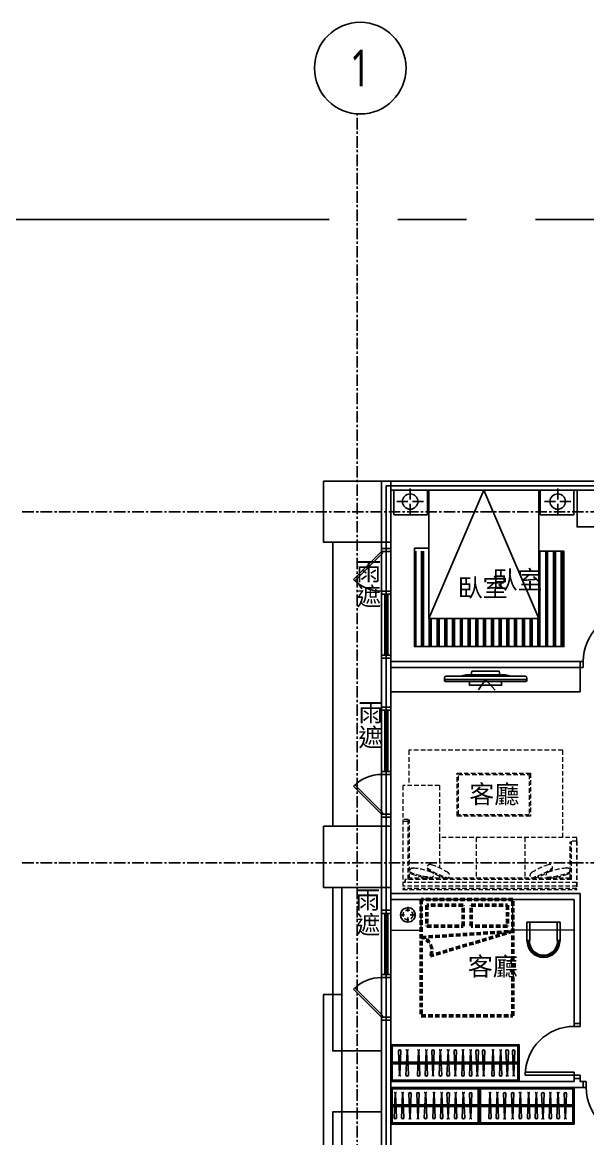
# Model space of a CAD drawing. Header units: millimetres. Extents: x -3377 to 119122, y -22007 to 15479.
# Drawn here: x 75914 to 76839, y 13498 to 15325 of the extents above; entities that cross this region are included whole.
import ezdxf
from ezdxf.enums import TextEntityAlignment as Align

# ---------------------------------------------------------------- set-up
doc = ezdxf.new("R2010")
doc.units = ezdxf.units.MM
doc.header["$LTSCALE"] = 150
doc.header["$MEASUREMENT"] = 0
for name, pattern in [('11', [0.15, 0.1, -0.05]), ('CENTER', [2, 1.25, -0.25, 0.25, -0.25]), ('HIDDEN2', [0.1875, 0.125, -0.0625])]:
    doc.linetypes.add(name, pattern=pattern)
doc.layers.get('0').update_dxf_attribs({"plot": 0})
for name, color, linetype, plot in [('AREA', 3, 'Continuous', False), ('FUNITURE', 9, 'Continuous', False), ('S-ARCH', 252, 'Continuous', False)]:
    doc.layers.add(name, color=color, linetype=linetype, plot=plot)
for name, color, linetype in [('area2', 6, 'Continuous'), ('COL', 1, 'Continuous'), ('Col-Line', 8, 'CENTER'), ('Duct', 1, 'Continuous'), ('GRID', 5, 'CENTER'), ('OPEN', 4, 'Continuous'), ('TEXT', 2, 'Continuous'), ('WALL', 2, 'Continuous'), ('WALL2', 3, 'Continuous')]:
    doc.layers.add(name, color=color, linetype=linetype)
doc.styles.add('C1', font='', dxfattribs={"bigfont": 'japanese.shx'})
doc.styles.add('HH', font='')
doc.styles.add('HHV', font='')
doc.styles.get('C1').set_extended_font_data('微軟正黑體')
doc.styles.get('HH').set_extended_font_data('Microsoft JhengHei')
doc.styles.get('HHV').set_extended_font_data('@微軟正黑體')

# ---------------------------------------------------------------- blocks, each defined once
blk = doc.blocks.new('A$C1FBE2881')
at = {"color": 252}
for p, q in [((-299.5, 205, 0), (-299.5, -260, 0)), ((-299.5, -535, 0), (-299.5, -360, 0)), ((-284.5, -360, 0), (-284.5, -535, 0)), ((-284.5, -360, 0), (-284.5, -995, 0))]:
    blk.add_line(p, q, dxfattribs=at)
at = {"color": 252, "linetype": 'HIDDEN2'}
for p, q in [((-219.5, -627.5, 0), (-299.5, -627.5, 0)), ((-219.5, -727.5, 0), (-299.5, -727.5, 0))]:
    blk.add_line(p, q, dxfattribs=at)
at = {"color": 252, "elevation": 0}
blk.add_lwpolyline([(-284.5, -535), (-314.5, -535), (-314.5, -820), (-299.5, -820)], dxfattribs=at)
at = {"layer": 'AREA', "color": 252}
for points in [[(120.5, 305), (-219.5, 305), (-219.5, 205), (-299.5, 205), (-299.5, -260), (-219.5, -260), (-219.5, -360), (-299.5, -360), (-299.5, -577.5), (-299.5, -627.5), (-219.5, -627.5), (-219.5, -727.5), (-299.5, -727.5), (-299.5, -995)], [(120.5, 305), (-219.5, 305), (-219.5, 205), (-219.5, 205), (-219.5, -260), (-219.5, -260), (-219.5, -360), (-219.5, -360), (-219.5, -577.5), (-219.5, -627.5), (-219.5, -627.5), (-219.5, -727.5), (-219.5, -727.5), (-219.5, -995)]]:
    blk.add_lwpolyline(points, dxfattribs=at)
at = {"layer": 'AREA', "color": 252, "elevation": 0}
blk.add_lwpolyline([(438, -1047.5), (438, -557.5), (663, -557.5), (663, -267.5), (663, -267.5), (663, -27.5), (663, -27.5), (663, 212.5), (328, 212.5), (328, 297.5), (-212, 297.5), (-212, -1047.5)], close=True, dxfattribs=at)
blk.add_lwpolyline([(-212, -1047.5), (-212, 297.5), (328, 297.5), (328, 212.5), (663, 212.5), (663, -27.5), (663, -27.5), (663, -267.5), (663, -267.5), (663, -460), (663, -460), (793, -460), (793, -267.5), (1058, -267.5), (1058, -97.5), (1208, -97.5), (1208, 212.5), (1485.5, 212.5), (1485.5, 297.5), (2468, 297.5)], dxfattribs=at)
at = {"layer": 'area2', "color": 252, "elevation": 0}
blk.add_lwpolyline([(438, -1047.5), (438, -1047.5), (438, -557.5), (438, -557.5), (438, -557.5), (663, -557.5), (663, -557.5), (663, -557.5), (663, 212.5), (663, 212.5), (663, 212.5), (663, 212.5), (663, 212.5), (663, 212.5), (328, 212.5), (328, 297.5), (328, 297.5), (-212, 297.5), (-212, -1047.5), (438, -1047.5), (438, -1047.5)], close=True, dxfattribs=at)
at = {"layer": 'COL', "color": 252, "elevation": 0}
for points in [[(-314.5, 305), (-204.5, 305), (-204.5, 205), (-314.5, 205)], [(-314.5, -260), (-204.5, -260), (-204.5, -360), (-314.5, -360)]]:
    blk.add_lwpolyline(points, close=True, dxfattribs=at)
at = {"layer": 'Col-Line', "color": 252, "linetype": 'ByBlock'}
blk.add_circle((-254.5, 981, 0), 75, dxfattribs=at)
at = {"layer": 'Duct', "color": 252, "linetype": 'CENTER', "ltscale": 3, "elevation": 0}
blk.add_lwpolyline([(-2667.8, -2111.5), (-2667.8, -854.3), (-2667.8, 733.2), (3140.4, 733.1), (3139.9, -854.4), (3139.5, -2111.5), (157.7, -2111.5)], close=True, dxfattribs=at)
blk.add_lwpolyline([(-2667.8, -2111.5), (-2667.8, -854.3), (-2667.8, 733.2), (3140.4, 733.1), (3139.9, -854.4), (3139.5, -2111.5), (157.7, -2111.5)], close=True, dxfattribs=at)
blk.add_lwpolyline([(-2667.8, -2111.5), (-2667.8, -854.3), (-2667.8, 733.2), (3140.4, 733.1), (3139.9, -854.4), (3139.5, -2111.5), (157.7, -2111.5)], close=True, dxfattribs=at)
at = {"layer": 'FUNITURE', "color": 252}
for p, q in [((-172.8, 275.2), (-172.8, 293.2)), ((68.8, 293.2), (68.8, 275.2)), ((-176.4, 271.6), (-194.4, 271.6)), ((-172.8, 268), (-172.8, 250)), ((-169.2, 271.6), (-151.2, 271.6)), ((65.2, 271.6), (47.2, 271.6)), ((68.8, 268), (68.8, 250)), ((72.4, 271.6), (90.4, 271.6)), ((-165.7, 195.3), (-165.7, 39.3)), ((-165.2, 190.3), (-165.2, 34.3)), ((-163.6, 190.3), (-163.6, 34.3)), ((-154.1, 190.3), (-154.1, 34.3)), ((-152.5, 190.3), (-152.5, 34.3)), ((-150.9, 190.3), (-150.9, 34.3)), ((38, 190.3), (38, 34.3)), ((39.6, 190.3), (39.6, 34.3)), ((49.1, 190.3), (49.1, 34.3)), ((50.7, 190.3), (50.7, 34.3)), ((52.3, 190.3), (52.3, 34.3)), ((61.8, 190.3), (61.8, 34.3)), ((63.4, 190.3), (63.4, 34.3)), ((65, 190.3), (65, 34.3)), ((74.5, 190.3), (74.5, 34.3)), ((76.1, 190.3), (76.1, 34.3)), ((77.7, 190.3), (77.7, 34.3)), ((-141.4, 80), (-141.4, 34.3)), ((-139.8, 80), (-139.8, 34.3)), ((-138.2, 80), (-138.2, 34.3)), ((-128.7, 80), (-128.7, 34.3)), ((-127.1, 80), (-127.1, 34.3)), ((-125.5, 80), (-125.5, 34.3)), ((-116, 80), (-116, 34.3)), ((-114.4, 80), (-114.4, 34.3)), ((-112.8, 80), (-112.8, 34.3)), ((-103.3, 80), (-103.3, 34.3)), ((-101.7, 80), (-101.7, 34.3)), ((-100.1, 80), (-100.1, 34.3)), ((-90.6, 80), (-90.6, 34.3)), ((-89, 80), (-89, 34.3)), ((-87.4, 80), (-87.4, 34.3)), ((-77.9, 80), (-77.9, 34.3)), ((-76.3, 80), (-76.3, 34.3)), ((-74.7, 80), (-74.7, 34.3)), ((-65.2, 80), (-65.2, 34.3)), ((-63.6, 80), (-63.6, 34.3)), ((-62, 80), (-62, 34.3)), ((-52.5, 80), (-52.5, 34.3)), ((-50.9, 80), (-50.9, 34.3)), ((-49.3, 80), (-49.3, 34.3)), ((-39.8, 80), (-39.8, 34.3)), ((-38.2, 80), (-38.2, 34.3)), ((-36.6, 80), (-36.6, 34.3)), ((-27.1, 80), (-27.1, 34.3)), ((-25.5, 80), (-25.5, 34.3)), ((-23.9, 80), (-23.9, 34.3)), ((-14.4, 80), (-14.4, 34.3)), ((-12.8, 80), (-12.8, 34.3)), ((-11.2, 80), (-11.2, 34.3)), ((-1.7, 80), (-1.7, 34.3)), ((-0.1, 80), (-0.1, 34.3)), ((1.5, 80), (1.5, 34.3)), ((11, 80), (11, 34.3)), ((12.6, 80), (12.6, 34.3)), ((14.2, 80), (14.2, 34.3)), ((23.7, 80), (23.7, 34.3)), ((25.3, 80), (25.3, 34.3)), ((26.9, 80), (26.9, 34.3)), ((36.4, 80), (36.4, 34.3)), ((-204.5, -40), (105.5, -40)), ((18, -416.8, 0), (18, -430, 0)), ((73, -416.8, 0), (18, -416.8, 0)), ((23, -430, 0), (23, -416.8, 0)), ((68, -430, 0), (68, -416.8, 0)), ((73, -416.8, 0), (73, -430, 0)), ((18, -430, 0), (18, -447.1, 0)), ((23, -447.1, 0), (23, -430, 0)), ((68, -447.1, 0), (68, -430, 0)), ((73, -430, 0), (73, -447.1, 0)), ((18, -447.1, 0), (23, -447.1, 0)), ((73, -447.1, 0), (68, -447.1, 0)), ((-191.9, -627.2), (-190.1, -666.6)), ((-187.9, -627.2), (-189.6, -666.6)), ((-179.6, -667.3), (-177.8, -627.9)), ((-175.6, -667.3), (-177.3, -627.9)), ((-160.9, -667.3), (-159.1, -627.9)), ((-156.9, -667.3), (-158.6, -627.9)), ((-148.2, -667.3), (-146.4, -627.9)), ((-144.2, -667.3), (-145.9, -627.9)), ((-137.5, -627.2), (-135.8, -666.6)), ((-133.5, -627.2), (-135.3, -666.6)), ((-125.2, -667.3), (-123.5, -627.9)), ((-121.2, -667.3), (-123, -627.9)), ((-112.5, -667.3), (-110.8, -627.9)), ((-108.5, -667.3), (-110.3, -627.9)), ((-100.7, -627.2), (-98.9, -666.6)), ((-96.7, -627.2), (-98.4, -666.6)), ((-88.4, -667.3), (-86.6, -627.9)), ((-84.4, -667.3), (-86.1, -627.9)), ((-75.7, -667.3), (-73.9, -627.9)), ((-71.7, -667.3), (-73.4, -627.9)), ((-65, -627.2), (-63.3, -666.6)), ((-61, -627.2), (-62.8, -666.6)), ((-54.6, -627.2), (-52.8, -666.6)), ((-50.6, -627.2), (-52.3, -666.6)), ((-39.3, -667.3), (-37.6, -627.9)), ((-35.3, -667.3), (-37.1, -627.9)), ((-26.6, -667.3), (-24.9, -627.9)), ((-22.6, -667.3), (-24.4, -627.9)), ((-16, -627.2), (-14.2, -666.6)), ((-12, -627.2), (-13.7, -666.6)), ((-5.5, -627.2), (-3.8, -666.6)), ((-1.5, -627.2), (-3.3, -666.6)), ((-202.5, -645.8, 0), (3.5, -645.8, 0)), ((-202.5, -648.8, 0), (3.5, -648.8, 0)), ((-199.2, -737.3), (-197.5, -697.9)), ((-195.2, -737.3), (-197, -697.9)), ((-186.9, -737.3), (-185.2, -697.9)), ((-182.9, -737.3), (-184.7, -697.9)), ((-174.9, -697.2), (-173.2, -736.6)), ((-170.9, -697.2), (-172.7, -736.6)), ((-161.9, -697.2), (-160.1, -736.6)), ((-157.9, -697.2), (-159.6, -736.6)), ((-149.6, -737.3), (-147.8, -697.9)), ((-145.6, -737.3), (-147.3, -697.9)), ((-135.9, -737.3), (-134.1, -697.9)), ((-131.9, -737.3), (-133.6, -697.9)), ((-123.2, -737.3), (-121.4, -697.9)), ((-119.2, -737.3), (-120.9, -697.9)), ((-112.5, -697.2), (-110.8, -736.6)), ((-108.5, -697.2), (-110.3, -736.6)), ((-100.2, -737.3), (-98.5, -697.9)), ((-96.2, -737.3), (-98, -697.9)), ((-87.5, -737.3), (-85.8, -697.9)), ((-83.5, -737.3), (-85.3, -697.9)), ((-75.7, -697.2), (-73.9, -736.6)), ((-71.7, -697.2), (-73.4, -736.6)), ((-44.2, -737.3), (-42.5, -697.9)), ((-40.2, -737.3), (-42, -697.9)), ((-31.9, -737.3), (-30.2, -697.9)), ((-27.9, -737.3), (-29.7, -697.9)), ((-19.9, -697.2), (-18.2, -736.6)), ((-15.9, -697.2), (-17.7, -736.6)), ((-6.9, -697.2), (-5.1, -736.6)), ((-2.9, -697.2), (-4.6, -736.6)), ((5.4, -737.3), (7.2, -697.9)), ((9.4, -737.3), (7.7, -697.9)), ((19.1, -737.3), (20.9, -697.9)), ((23.1, -737.3), (21.4, -697.9)), ((31.8, -737.3), (33.6, -697.9)), ((35.8, -737.3), (34.1, -697.9)), ((42.5, -697.2), (44.2, -736.6)), ((46.5, -697.2), (44.7, -736.6)), ((54.8, -737.3), (56.5, -697.9)), ((58.8, -737.3), (57, -697.9)), ((67.5, -737.3), (69.2, -697.9)), ((71.5, -737.3), (69.7, -697.9)), ((79.3, -697.2), (81.1, -736.6)), ((83.3, -697.2), (81.6, -736.6)), ((-202.5, -715.8), (-61.5, -715.8)), ((-202.5, -718.8), (-61.5, -718.8)), ((-57.5, -715.8), (93.5, -715.8)), ((-57.5, -718.8), (93.5, -718.8))]:
    blk.add_line(p, q, dxfattribs=at)
at = {"layer": 'FUNITURE', "color": 252, "linetype": 'ByBlock'}
for p, q in [((-116.7, -20.9), (-116.7, -17.3)), ((15.3, -14.3), (-113.7, -14.3)), ((-91.7, -14.3), (-81.7, -11.9)), ((-16.7, -11.9), (-81.7, -11.9)), ((-72.8, -11.9), (-71.7, -6.2)), ((-26.1, -11.9), (-27.3, -6.2)), ((-6.7, -14.3), (-16.7, -11.9)), ((18.3, -20.9), (18.3, -17.3)), ((18.3, -19.9), (-116.7, -19.9)), ((16.3, -22.9), (-114.7, -22.9)), ((-76.3, -28.9), (-75.1, -22.9)), ((-22.7, -28.9), (-76.3, -28.9)), ((-61.1, -36.4), (-49.2, -19.9)), ((-49.2, -19.9), (-33.5, -37.3)), ((-22.7, -28.9), (-23.9, -22.9))]:
    blk.add_line(p, q, dxfattribs=at)
at = {"layer": 'FUNITURE', "color": 252, "linetype": '11', "lineweight": 5, "ltscale": 0.5}
for p, q in [((77.1, -135.6), (-174.9, -135.6)), ((-174.9, -135.6), (-174.9, -193.2)), ((77.1, -278.2), (77.1, -135.6)), ((-95.8, -243.2), (-95.8, -173.2)), ((-95.8, -173.2), (24.2, -173.2)), ((-93.8, -241.2), (-93.8, -175.2)), ((-93.8, -175.2), (22.2, -175.2)), ((22.2, -175.2), (22.2, -241.2)), ((24.2, -173.2), (24.2, -243.2)), ((-124.9, -193.2), (-184.9, -193.2)), ((-184.9, -193.2), (-184.9, -363.2)), ((-124.9, -193.2), (-124.9, -278.2)), ((-175.9, -249.1), (-184.9, -249.1)), ((-175.9, -252.1), (-184.9, -252.1)), ((-175.9, -347.1), (-175.9, -249.1)), ((-173.9, -250), (-175.9, -250)), ((-173.9, -255), (-175.9, -255)), ((-173.9, -345.1), (-173.9, -250)), ((24.2, -243.2), (-95.8, -243.2)), ((22.2, -241.2), (-93.8, -241.2)), ((100.1, -278.2), (-124.9, -278.2)), ((-124.9, -278.2), (-124.9, -328.1)), ((-64.9, -278.2), (-64.9, -345.1)), ((15.1, -278.2), (15.1, -345.1)), ((89.1, -345.1), (89.1, -285.3)), ((89.1, -285.3), (91.1, -285.3)), ((91.1, -347.1), (91.1, -284.1)), ((100.1, -284.1), (91.1, -284.1)), ((100.1, -284.1), (100.1, -278.2)), ((91.1, -347.1), (-180.9, -347.1)), ((89.1, -345.1), (-173.9, -345.1)), ((-124.9, -341.2), (-124.9, -345.1)), ((100.1, -352.1), (-184.9, -352.1)), ((100.1, -358.2), (-184.9, -358.2)), ((100.1, -361.6), (-184.9, -361.6)), ((-184.9, -363.2), (100.1, -363.2))]:
    blk.add_line(p, q, dxfattribs=at)
at = {"layer": 'FUNITURE', "color": 252, "linetype": '11', "ltscale": 0.5}
for p, q in [((100.1, -284.1), (100.1, -363.2)), ((-180.9, -352.1), (-180.9, -347.1)), ((-176.5, -391.9), (-176.5, -401)), ((-189.5, -405), (-180.5, -405)), ((-189.5, -405), (-180.5, -405)), ((-176.5, -409), (-176.5, -418.1)), ((-176.5, -409), (-176.5, -418.1)), ((-172.5, -405), (-163.4, -405)), ((-172.5, -405), (-163.4, -405))]:
    blk.add_line(p, q, dxfattribs=at)
at = {"layer": 'FUNITURE', "color": 252, "linetype": '11', "lineweight": 50, "ltscale": 0.5}
for p, q in [((-154.1, -441.8), (-4.5, -431.8)), ((-4.5, -431.8), (-139.5, -471.8))]:
    blk.add_line(p, q, dxfattribs=at)
at = {"layer": 'FUNITURE', "color": 252}
for points in [[(-144.3, 250), (-199.3, 250), (-199.3, 290), (-144.3, 290)], [(40.3, 250), (95.3, 250), (95.3, 290), (40.3, 290)], [(100.5, 290), (200.5, 290), (200.5, 230), (100.5, 230)], [(5.5, -677.5), (5.5, -617.5), (-204.5, -617.5), (-204.5, -677.5)], [(-59.5, -747.5), (-59.5, -687.5), (-204.5, -687.5), (-204.5, -747.5)], [(95.5, -747.5), (95.5, -687.5), (-59.5, -687.5), (-59.5, -747.5)]]:
    blk.add_lwpolyline(points, close=True, dxfattribs=at)
for points in [[(38, 290), (-142, 290), (-142, 80), (38, 80), (38, 290)], [(38, 80), (-52, 290), (-142, 80)], [(-142, 195.3), (-165.7, 195.3), (-165.7, 195.3)], [(-165.7, 195.3), (-165.7, 34.3), (78.8, 34.3), (78.8, 190.3), (38, 190.3)], [(105.5, 0), (105.5, -40)], [(3.5, -675.5), (3.5, -619.5), (-202.5, -619.5), (-202.5, -675.5), (3.5, -675.5)], [(-61.5, -745.5), (-61.5, -689.5), (-202.5, -689.5), (-202.5, -745.5), (-61.5, -745.5)], [(93.5, -745.5), (93.5, -689.5), (-57.5, -689.5), (-57.5, -745.5), (93.5, -745.5)]]:
    blk.add_lwpolyline(points, dxfattribs=at)
at = {"layer": 'FUNITURE', "color": 252, "linetype": 'ByBlock'}
blk.add_lwpolyline([(-71.7, -6.2), (-27.3, -6.2)], dxfattribs=at)
at = {"layer": 'FUNITURE', "color": 252, "lineweight": 5, "ltscale": 0.5}
blk.add_lwpolyline([(-154.5, -380), (-204.5, -380), (-204.5, -430), (-154.5, -430), (-154.5, -380), (-154.5, -380)], dxfattribs=at)
at = {"layer": 'FUNITURE', "color": 252, "linetype": '11', "lineweight": 50, "ltscale": 0.5}
blk.add_lwpolyline([(-4.5, -380), (-154.5, -380), (-154.5, -570), (-4.5, -570), (-4.5, -380)], dxfattribs=at)
at = {"layer": 'FUNITURE', "color": 252, "lineweight": 5, "ltscale": 0.5, "elevation": 0}
blk.add_lwpolyline([(-4.5, -380), (95.5, -380), (95.5, -430), (-4.5, -430), (-4.5, -380), (-4.5, -380)], dxfattribs=at)
at = {"layer": 'FUNITURE', "color": 252, "linetype": '11', "ltscale": 0.5}
blk.add_lwpolyline([(-188.3, -405), (-188, -402.1), (-186.9, -399.3), (-185.1, -396.9), (-182.9, -395), (-180.2, -393.7), (-177.3, -393.2), (-174.3, -393.3), (-171.5, -394.2), (-169, -395.8), (-166.9, -397.9), (-165.5, -400.5), (-164.7, -403.3), (-164.6, -406.3), (-165.3, -409.2), (-166.7, -411.8), (-168.7, -414), (-171.2, -415.6), (-174, -416.6), (-176.9, -416.9), (-179.8, -416.4), (-182.5, -415.2), (-184.9, -413.4), (-186.7, -411), (-187.9, -408.3), (-188.3, -405.4), (-188.3, -405)], close=True, dxfattribs=at)
at = {"layer": 'FUNITURE', "color": 252, "linetype": '11', "lineweight": 50, "ltscale": 0.5}
for points in [[(-145.3, -389), (-145.3, -423.4), (-86.2, -423.4), (-86.2, -389)], [(-13.7, -389), (-13.7, -423.4), (-72.8, -423.4), (-72.8, -389)]]:
    blk.add_lwpolyline(points, close=True, dxfattribs=at)
at = {"layer": 'FUNITURE', "color": 252, "elevation": 0}
blk.add_lwpolyline([(18, -430), (18, -447.1), (19, -447.1), (19, -449.2, 0.960761), (72, -449.2), (72, -447.1), (73, -447.1), (73, -430)], format="xyb", dxfattribs=at)
at = {"layer": 'FUNITURE', "color": 252}
for centre in [(-172.8, 271.6), (68.8, 271.6)]:
    blk.add_circle(centre, 12.6, dxfattribs=at)
at = {"layer": 'FUNITURE', "color": 252, "linetype": '11', "ltscale": 0.5}
blk.add_circle((-176.5, -405), 8, dxfattribs=at)
at = {"layer": 'FUNITURE', "color": 252, "linetype": 'ByBlock'}
for centre, radius, start, end in [((-113.7, -17.3), 3, 90, 180), ((15.3, -17.3), 3, 0, 90), ((-114.7, -20.9), 2, 180, 270), ((16.3, -20.9), 2, 270, 0)]:
    blk.add_arc(centre, radius, start, end, dxfattribs=at)
at = {"layer": 'FUNITURE', "color": 252, "linetype": '11', "lineweight": 5, "ltscale": 0.5}
for centre, radius, start, end in [((-168.5, -333.2), 5, 77.2054, 257.2054), ((-177.6, -440.9), 113, 69.5772, 84.8335), ((-140.2, -327.4), 5, 64.6827, 244.6827), ((-80.1, -235.5), 113, 234.8436, 254.5218), ((-172.4, -430.6), 113, 57.0546, 72.3109), ((-4.6, -235.5), 113, 285.4782, 305.1564), ((87.7, -430.6), 113, 107.6891, 122.9454), ((55.5, -327.4), 5, 295.3173, 115.3173), ((92.9, -440.9), 113, 95.1665, 110.4228), ((83.8, -333.2), 5, 282.7946, 102.7946), ((-129.8, -230.4), 113, 247.3663, 267.0445), ((-130.2, -232.2), 113, 249.5772, 264.8335), ((-80.9, -237.1), 113, 237.0546, 252.3109), ((-139.3, -339.8), 5, 257.2054, 77.2054), ((-113.1, -340.3), 5, 244.6827, 64.6827), ((28.4, -340.3), 5, 115.3173, 295.3173), ((-3.8, -237.1), 113, 287.6891, 302.9454), ((54.6, -339.8), 5, 102.7946, 282.7946), ((45.1, -230.4), 113, 272.9555, 292.6337), ((45.5, -232.2), 113, 275.1665, 290.4228)]:
    blk.add_arc(centre, radius, start, end, dxfattribs=at)
at = {"layer": 'FUNITURE', "color": 252, "linetype": '11', "ltscale": 0.5}
blk.add_arc((-168.5, -333.2), 5, 77.2054, 257.2054, dxfattribs=at)
at = {"layer": 'FUNITURE', "color": 252, "linetype": '11', "lineweight": 50, "ltscale": 0.5}
blk.add_arc((-158.7, -462.6), 21.3, 334.5155, 77.463, dxfattribs=at)
at = {"layer": 'FUNITURE', "color": 252}
for centre, radius, start, end in [((45.5, -448.1, 0), 24.1, 177.7071, 2.2929), ((45.5, -448.1, 0), 22.9, 177.7071, 2.2929), ((-189.9, -627.8), 2, 0, 180), ((-179.7, -627.6), 1.86, 351.8618, 87.2247), ((-175.5, -627.6), 1.86, 92.7753, 188.1382), ((-161, -627.6), 1.86, 351.8618, 87.2247), ((-156.8, -627.6), 1.86, 92.7753, 188.1382), ((-148.3, -627.6), 1.86, 351.8618, 87.2247), ((-144.1, -627.6), 1.86, 92.7753, 188.1382), ((-135.5, -627.8), 2, 0, 180), ((-125.3, -627.6), 1.86, 351.8618, 87.2247), ((-121.1, -627.6), 1.86, 92.7753, 188.1382), ((-112.6, -627.6), 1.86, 351.8618, 87.2247), ((-108.4, -627.6), 1.86, 92.7753, 188.1382), ((-98.7, -627.8), 2, 0, 180), ((-88.5, -627.6), 1.86, 351.8618, 87.2247), ((-84.3, -627.6), 1.86, 92.7753, 188.1382), ((-75.8, -627.6), 1.86, 351.8618, 87.2247), ((-71.6, -627.6), 1.86, 92.7753, 188.1382), ((-63, -627.8), 2, 0, 180), ((-52.6, -627.8), 2, 0, 180), ((-39.4, -627.6), 1.86, 351.8618, 87.2247), ((-35.2, -627.6), 1.86, 92.7753, 188.1382), ((-26.7, -627.6), 1.86, 351.8618, 87.2247), ((-22.5, -627.6), 1.86, 92.7753, 188.1382), ((-14, -627.8), 2, 0, 180), ((-3.5, -627.8), 2, 0, 180), ((-192, -666.9), 1.86, 272.7753, 8.1382), ((-187.8, -666.9), 1.86, 171.8618, 267.2247), ((-177.6, -666.8), 2, 180, 0), ((-158.9, -666.8), 2, 180, 0), ((-146.2, -666.8), 2, 180, 0), ((-137.6, -666.9), 1.86, 272.7753, 8.1382), ((-133.4, -666.9), 1.86, 171.8618, 267.2247), ((-123.2, -666.8), 2, 180, 0), ((-110.5, -666.8), 2, 180, 0), ((-100.8, -666.9), 1.86, 272.7753, 8.1382), ((-96.6, -666.9), 1.86, 171.8618, 267.2247), ((-86.4, -666.8), 2, 180, 0), ((-73.7, -666.8), 2, 180, 0), ((-65.1, -666.9), 1.86, 272.7753, 8.1382), ((-60.9, -666.9), 1.86, 171.8618, 267.2247), ((-54.6, -666.9), 1.86, 272.7753, 8.1382), ((-50.5, -666.9), 1.86, 171.8618, 267.2247), ((-37.3, -666.8), 2, 180, 0), ((-24.6, -666.8), 2, 180, 0), ((-16.1, -666.9), 1.86, 272.7753, 8.1382), ((-11.9, -666.9), 1.86, 171.8618, 267.2247), ((-5.6, -666.9), 1.86, 272.7753, 8.1382), ((-1.4, -666.9), 1.86, 171.8618, 267.2247), ((-199.3, -697.6), 1.86, 351.8618, 87.2247), ((-195.2, -697.6), 1.86, 92.7753, 188.1382), ((-187, -697.6), 1.86, 351.8618, 87.2247), ((-182.8, -697.6), 1.86, 92.7753, 188.1382), ((-172.9, -697.8), 2, 0, 180), ((-159.9, -697.8), 2, 0, 180), ((-149.7, -697.6), 1.86, 351.8618, 87.2247), ((-145.5, -697.6), 1.86, 92.7753, 188.1382), ((-136, -697.6), 1.86, 351.8618, 87.2247), ((-131.8, -697.6), 1.86, 92.7753, 188.1382), ((-123.3, -697.6), 1.86, 351.8618, 87.2247), ((-119.1, -697.6), 1.86, 92.7753, 188.1382), ((-110.5, -697.8), 2, 0, 180), ((-100.3, -697.6), 1.86, 351.8618, 87.2247), ((-96.1, -697.6), 1.86, 92.7753, 188.1382), ((-87.6, -697.6), 1.86, 351.8618, 87.2247), ((-83.4, -697.6), 1.86, 92.7753, 188.1382), ((-73.7, -697.8), 2, 0, 180), ((-44.3, -697.6), 1.86, 351.8618, 87.2247), ((-40.2, -697.6), 1.86, 92.7753, 188.1382), ((-32, -697.6), 1.86, 351.8618, 87.2247), ((-27.8, -697.6), 1.86, 92.7753, 188.1382), ((-17.9, -697.8), 2, 0, 180), ((-4.9, -697.8), 2, 0, 180), ((5.3, -697.6), 1.86, 351.8618, 87.2247), ((9.5, -697.6), 1.86, 92.7753, 188.1382), ((19, -697.6), 1.86, 351.8618, 87.2247), ((23.2, -697.6), 1.86, 92.7753, 188.1382), ((31.7, -697.6), 1.86, 351.8618, 87.2247), ((35.9, -697.6), 1.86, 92.7753, 188.1382), ((44.5, -697.8), 2, 0, 180), ((54.7, -697.6), 1.86, 351.8618, 87.2247), ((58.9, -697.6), 1.86, 92.7753, 188.1382), ((67.4, -697.6), 1.86, 351.8618, 87.2247), ((71.6, -697.6), 1.86, 92.7753, 188.1382), ((81.3, -697.8), 2, 0, 180), ((-197.2, -736.8), 2, 180, 0), ((-184.9, -736.8), 2, 180, 0), ((-175, -736.9), 1.86, 272.7753, 8.1382), ((-170.8, -736.9), 1.86, 171.8618, 267.2247), ((-162, -736.9), 1.86, 272.7753, 8.1382), ((-157.8, -736.9), 1.86, 171.8618, 267.2247), ((-147.6, -736.8), 2, 180, 0), ((-133.9, -736.8), 2, 180, 0), ((-121.2, -736.8), 2, 180, 0), ((-112.6, -736.9), 1.86, 272.7753, 8.1382), ((-108.4, -736.9), 1.86, 171.8618, 267.2247), ((-98.2, -736.8), 2, 180, 0), ((-85.5, -736.8), 2, 180, 0), ((-75.8, -736.9), 1.86, 272.7753, 8.1382), ((-71.6, -736.9), 1.86, 171.8618, 267.2247), ((-42.2, -736.8), 2, 180, 0), ((-29.9, -736.8), 2, 180, 0), ((-20, -736.9), 1.86, 272.7753, 8.1382), ((-15.8, -736.9), 1.86, 171.8618, 267.2247), ((-7, -736.9), 1.86, 272.7753, 8.1382), ((-2.8, -736.9), 1.86, 171.8618, 267.2247), ((7.4, -736.8), 2, 180, 0), ((21.1, -736.8), 2, 180, 0), ((33.8, -736.8), 2, 180, 0), ((42.4, -736.9), 1.86, 272.7753, 8.1382), ((46.6, -736.9), 1.86, 171.8618, 267.2247), ((56.8, -736.8), 2, 180, 0), ((69.5, -736.8), 2, 180, 0), ((79.2, -736.9), 1.86, 272.7753, 8.1382), ((83.4, -736.9), 1.86, 171.8618, 267.2247)]:
    blk.add_arc(centre, radius, start, end, dxfattribs=at)
at = {"layer": 'GRID', "color": 252, "ltscale": 0.1}
for p, q in [((-259.5, -1729.2, 0), (-259.5, 906, 0)), ((-807.7, 255, 0), (2984, 255, 0)), ((-807.7, -320, 0), (2984, -320, 0))]:
    blk.add_line(p, q, dxfattribs=at)
at = {"layer": 'OPEN', "color": 252, "linetype": 'Continuous', "lineweight": -2}
for p, q in [((-219.5, 190, 0), (-265.5, 144, 0)), ((-263.3, 141.9, 0), (-217.4, 187.9, 0)), ((-219.5, 195, 0), (-219.5, 190, 0)), ((-219.5, 190, 0), (-204.5, 190, 0)), ((-219.5, 190, 0), (-219.5, 125, 0)), ((-217.4, 187.9, 0), (-219.5, 190, 0)), ((-204.5, 190, 0), (-204.5, 195, 0)), ((-204.5, 125, 0), (-204.5, 190, 0)), ((-265.5, 144, 0), (-263.3, 141.9, 0)), ((-219.5, 120, 0), (-219.5, 125, 0)), ((-219.5, 125, 0), (-204.5, 125, 0)), ((-204.5, 125, 0), (-204.5, 120, 0)), ((-219.5, -170, 0), (-219.5, -175, 0)), ((-219.5, -175, 0), (-204.5, -175, 0)), ((-219.5, -240, 0), (-219.5, -175, 0)), ((-204.5, -175, 0), (-204.5, -170, 0)), ((-204.5, -175, 0), (-204.5, -240, 0)), ((-265.5, -194, 0), (-263.3, -191.9, 0)), ((-219.5, -240, 0), (-265.5, -194, 0)), ((-263.3, -191.9, 0), (-217.4, -237.9, 0)), ((-217.4, -237.9, 0), (-219.5, -240, 0)), ((-219.5, -245, 0), (-219.5, -240, 0)), ((-219.5, -240, 0), (-204.5, -240, 0)), ((-204.5, -240, 0), (-204.5, -245, 0)), ((-219.5, -502.5, 0), (-219.5, -507.5, 0)), ((-219.5, -507.5, 0), (-204.5, -507.5, 0)), ((-219.5, -572.5, 0), (-219.5, -507.5, 0)), ((-204.5, -507.5, 0), (-204.5, -502.5, 0)), ((-204.5, -507.5, 0), (-204.5, -572.5, 0)), ((-265.5, -526.5, 0), (-263.3, -524.4, 0)), ((-219.5, -572.5, 0), (-265.5, -526.5, 0)), ((-263.3, -524.4, 0), (-217.4, -570.4, 0)), ((-217.4, -570.4, 0), (-219.5, -572.5, 0)), ((-219.5, -577.5, 0), (-219.5, -572.5, 0)), ((-219.5, -572.5, 0), (-204.5, -572.5, 0)), ((-204.5, -572.5, 0), (-204.5, -577.5, 0))]:
    blk.add_line(p, q, dxfattribs=at)
at = {"layer": 'OPEN', "color": 252, "linetype": 'Continuous'}
for p, q in [((-219.5, 125, 0), (-219.5, 120, 0)), ((-219.5, 120, 0), (-204.5, 120, 0)), ((-219.5, 20, 0), (-219.5, 120, 0)), ((-214.5, 20, 0), (-214.5, 120, 0)), ((-209.5, 20, 0), (-209.5, 120, 0)), ((-204.5, 120, 0), (-204.5, 125, 0)), ((-204.5, 120, 0), (-204.5, 20, 0)), ((-219.5, 15, 0), (-219.5, 20, 0)), ((-219.5, 20, 0), (-204.5, 20, 0)), ((-204.5, 20, 0), (-204.5, 15, 0)), ((105.5, 10), (110.5, 10)), ((110.5, 10), (110.5, 0)), ((110.5, 0), (105.5, 0)), ((-219.5, -65, 0), (-219.5, -70, 0)), ((-219.5, -70, 0), (-204.5, -70, 0)), ((-219.5, -70, 0), (-219.5, -170, 0)), ((-214.5, -70, 0), (-214.5, -170, 0)), ((-209.5, -70, 0), (-209.5, -170, 0)), ((-204.5, -70, 0), (-204.5, -65, 0)), ((-204.5, -170, 0), (-204.5, -70, 0)), ((-219.5, -175, 0), (-219.5, -170, 0)), ((-219.5, -170, 0), (-204.5, -170, 0)), ((-204.5, -170, 0), (-204.5, -175, 0)), ((-219.5, -397.5, 0), (-219.5, -402.5, 0)), ((-204.5, -402.5, 0), (-204.5, -397.5, 0)), ((-219.5, -402.5, 0), (-204.5, -402.5, 0)), ((-219.5, -402.5, 0), (-219.5, -502.5, 0)), ((-214.5, -402.5, 0), (-214.5, -502.5, 0)), ((-209.5, -402.5, 0), (-209.5, -502.5, 0)), ((-204.5, -502.5, 0), (-204.5, -402.5, 0)), ((-219.5, -507.5, 0), (-219.5, -502.5, 0)), ((-219.5, -502.5, 0), (-204.5, -502.5, 0)), ((-204.5, -502.5, 0), (-204.5, -507.5, 0)), ((95.5, -582.5), (95.5, -587.5)), ((105.5, -587.5), (105.5, -582.5)), ((95.5, -587.5), (105.5, -587.5)), ((15.5, -667.5), (15.5, -662.5)), ((15.5, -662.5), (95.5, -662.5)), ((95.5, -667.5), (15.5, -667.5)), ((95.5, -662.5), (95.5, -667.5)), ((95.5, -672.5), (95.5, -667.5)), ((95.5, -667.5), (105.5, -667.5)), ((105.5, -667.5), (105.5, -672.5)), ((115.5, -677.5), (110.5, -677.5)), ((110.5, -687.5), (115.5, -687.5)), ((115.5, -687.5), (115.5, -677.5))]:
    blk.add_line(p, q, dxfattribs=at)
at = {"layer": 'OPEN', "color": 252, "linetype": 'Continuous', "lineweight": -2}
for centre, start, end in [((-219.5, 190, 0), 225, 270), ((-219.5, -240, 0), 90, 135), ((-219.5, -572.5, 0), 90, 135)]:
    blk.add_arc(centre, 65, start, end, dxfattribs=at)
at = {"layer": 'OPEN', "color": 252, "linetype": 'Continuous'}
for centre, start, end in [((190.5, 10), 90, 180), ((95.5, -667.5), 90, 180), ((195.5, -687.5), 180, 270)]:
    blk.add_arc(centre, 80, start, end, dxfattribs=at)
at = {"layer": 'WALL', "color": 252}
for p, q in [((-204.5, 305, 0), (335.5, 305, 0)), ((-204.5, 290, 0), (320.5, 290, 0)), ((-219.5, 195, 0), (-219.5, 205, 0)), ((-204.5, 195, 0), (-204.5, 205, 0)), ((-219.5, 195, 0), (-204.5, 195, 0)), ((-219.5, 15, 0), (-219.5, -65, 0)), ((-219.5, 15, 0), (-204.5, 15, 0)), ((-204.5, -65, 0), (-204.5, 15, 0)), ((-219.5, -65, 0), (-204.5, -65, 0)), ((-219.5, -245, 0), (-219.5, -260, 0)), ((-219.5, -245, 0), (-204.5, -245, 0)), ((-204.5, -245, 0), (-204.5, -260, 0)), ((-204.5, -325, 0), (-204.5, -325, 0)), ((-204.5, -550, 0), (-204.5, -325, 0)), ((-204.5, -360, 0), (-219.5, -360, 0)), ((-219.5, -535, 0), (-219.5, -360, 0)), ((-219.5, -397.5, 0), (-204.5, -397.5, 0)), ((-204.5, -397.5, 0), (-219.5, -397.5, 0)), ((-219.5, -535, 0), (-219.5, -820, 0)), ((-219.5, -535, 0), (-219.5, -535, 0)), ((-204.5, -550, 0), (-204.5, -805, 0)), ((-204.5, -550, 0), (-204.5, -550, 0)), ((-219.5, -577.5, 0), (-204.5, -577.5, 0))]:
    blk.add_line(p, q, dxfattribs=at)
at = {"layer": 'WALL2', "color": 252}
blk.add_line((115.5, 290, 0), (110.5, 290, 0), dxfattribs=at)
at = {"layer": 'WALL2', "color": 252, "elevation": 0}
blk.add_lwpolyline([(-212, -375), (-212, 297.5), (328, 297.5), (328, 212.5), (663, 212.5)], dxfattribs=at)
at = {"layer": 'WALL2', "color": 252}
for points in [[(-204.5, 0), (105.5, 0), (105.5, 10), (-204.5, 10)], [(-204.5, -380), (95.5, -380), (95.5, -582.5), (105.5, -582.5), (105.5, -370), (-204.5, -370)], [(110.5, -687.5), (110.5, -677.5), (105.5, -677.5), (105.5, -672.5), (95.5, -672.5), (95.5, -677.5), (-204.5, -677.5), (-204.5, -687.5), (110.5, -687.5)]]:
    blk.add_lwpolyline(points, close=True, dxfattribs=at)
at = {"layer": 'Col-Line', "color": 252, "style": 'C1', "width": 0.75}
blk.add_text('1', height=60, dxfattribs=at).set_placement((-254.5, 981, 0), align=Align.MIDDLE)
at = {"layer": 'TEXT', "color": 252, "style": 'HHV'}
for p in [(-256.3, 137.5, 0), (-252.8, -93.3, 0), (-257.7, -399.9, 0)]:
    blk.add_text('雨遮', height=30, rotation=270, dxfattribs=at).set_placement(p, align=Align.CENTER)
at = {"layer": 'TEXT', "color": 252, "style": 'HH'}
for s, p in [('臥室', (-54.1, 115.7)), ('臥室', (2.9, 128.5, 0)), ('客廳', (-35, -222.3)), ('客廳', (-37.5, -504.3, 0))]:
    blk.add_text(s, height=30, dxfattribs=at).set_placement(p, align=Align.CENTER)
blk = doc.blocks.new('2021-1102')
blk.add_blockref('A$C1FBE2881', (64611, -1250.9, 0))

msp = doc.modelspace()

# ---------------------------------------------------------------- block references
at = {"layer": 'S-ARCH'}
msp.add_blockref('2021-1102', (12110.4, 15520.27), dxfattribs=at)

doc.saveas('drawing.dxf')
